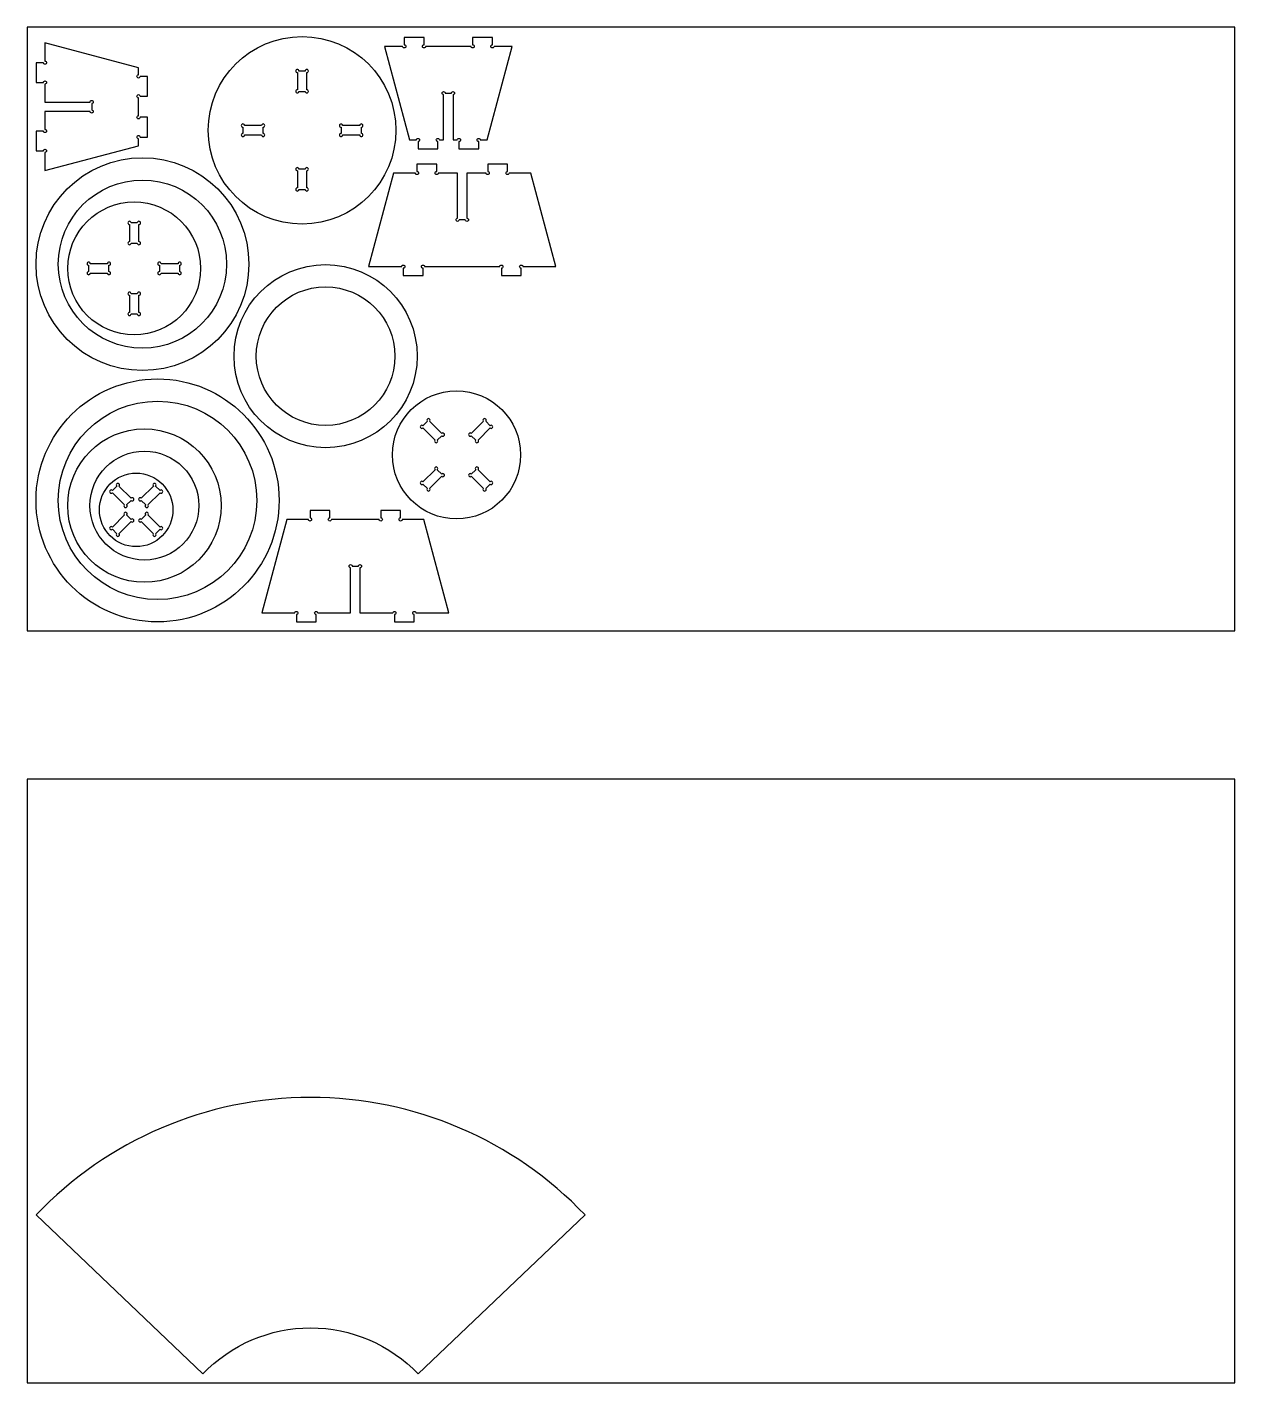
# Model space of a CAD drawing. Extents: x 0 to 2440, y 0 to 2740.
import ezdxf

# ---------------------------------------------------------------- set-up
doc = ezdxf.new("R2010")
doc.units = 0
for name, color, linetype in [('GABARIT_BAGUES_18MM', 3, 'Continuous'), ('GABARIT_INTERIEUR_18MM', 5, 'Continuous'), ('PIECE_5MM', 1, 'Continuous'), ('PLANCHE_18MM', 8, 'Continuous'), ('PLANCHE_5MM', 8, 'Continuous')]:
    doc.layers.add(name, color=color, linetype=linetype)

msp = doc.modelspace()

# ---------------------------------------------------------------- linework, layer by layer
at = {"layer": 'GABARIT_BAGUES_18MM'}
for centre, radius in [((233, 2261), 215), ((233, 2261), 170), ((603, 2075), 185), ((603, 2075), 140), ((263.5, 1783.5), 245.5), ((263.5, 1783.5), 200.5), ((237, 1773), 155), ((237, 1773), 110)]:
    msp.add_circle(centre, radius, dxfattribs=at)
at = {"layer": 'GABARIT_INTERIEUR_18MM'}
for points in [[(980.1, 2701), (943.3, 2701, -0.414214), (940.1, 2697.8, -0.414214), (936.9, 2701, -0.414214), (940.1, 2704.2), (940.1, 2719), (900.1, 2719), (900.1, 2704.2, -0.414214), (903.3, 2701, -0.414214), (900.1, 2697.8, -0.414214), (896.9, 2701), (805.1, 2701, -0.414214), (801.9, 2697.8, -0.414214), (798.7, 2701, -0.414214), (801.9, 2704.2), (801.9, 2719), (761.9, 2719), (761.9, 2704.2, -0.414214), (765.1, 2701, -0.414214), (761.9, 2697.8, -0.414214), (758.7, 2701), (722, 2701), (772.4, 2512), (786.5, 2512, -0.414214), (789.7, 2515.2, -0.414214), (792.9, 2512, -0.414214), (789.7, 2508.8), (789.7, 2494), (829.7, 2494), (829.7, 2508.8, -0.414214), (826.5, 2512, -0.414214), (829.7, 2515.2, -0.414214), (832.9, 2512), (841.5, 2512), (841.5, 2603.3, -0.414214), (838.3, 2606.5, -0.414214), (841.5, 2609.7, -0.414214), (844.7, 2606.5), (857.3, 2606.5, -0.414214), (860.5, 2609.7, -0.414214), (863.7, 2606.5, -0.414214), (860.5, 2603.3), (860.5, 2512), (869.1, 2512, -0.414214), (872.3, 2515.2, -0.414214), (875.5, 2512, -0.414214), (872.3, 2508.8), (872.3, 2494), (912.3, 2494), (912.3, 2508.8, -0.414214), (909.1, 2512, -0.414214), (912.3, 2515.2, -0.414214), (915.5, 2512), (929.7, 2512)], [(36, 2708.1), (36, 2671.3, -0.414214), (39.2, 2668.1, -0.414214), (36, 2664.9, -0.414214), (32.8, 2668.1), (18, 2668.1), (18, 2628.1), (32.8, 2628.1, -0.414214), (36, 2631.3, -0.414214), (39.2, 2628.1, -0.414214), (36, 2624.9), (36, 2588.5), (127.3, 2588.5, -0.414214), (130.5, 2591.7, -0.414214), (133.7, 2588.5, -0.414214), (130.5, 2585.3), (130.5, 2572.7, -0.414214), (133.7, 2569.5, -0.414214), (130.5, 2566.3, -0.414214), (127.3, 2569.5), (36, 2569.5), (36, 2533.1, -0.414214), (39.2, 2529.9, -0.414214), (36, 2526.7, -0.414214), (32.8, 2529.9), (18, 2529.9), (18, 2489.9), (32.8, 2489.9, -0.414214), (36, 2493.1, -0.414214), (39.2, 2489.9, -0.414214), (36, 2486.7), (36, 2450), (225, 2500.4), (225, 2514.5, -0.414214), (221.8, 2517.7, -0.414214), (225, 2520.9, -0.414214), (228.2, 2517.7), (243, 2517.7), (243, 2557.7), (228.2, 2557.7, -0.414214), (225, 2554.5, -0.414214), (221.8, 2557.7, -0.414214), (225, 2560.9), (225, 2597.1, -0.414214), (221.8, 2600.3, -0.414214), (225, 2603.5, -0.414214), (228.2, 2600.3), (243, 2600.3), (243, 2640.3), (228.2, 2640.3, -0.414214), (225, 2637.1, -0.414214), (221.8, 2640.3, -0.414214), (225, 2643.5), (225, 2657.7)], [(561.8, 2610.2, 0.414214), (565, 2607, 0.414214), (568.2, 2610.2, 0.414214), (565, 2613.4), (565, 2648, 0.414214), (568.2, 2651.2, 0.414214), (565, 2654.4, 0.414214), (561.8, 2651.2), (549.2, 2651.2, 0.414214), (546, 2654.4, 0.414214), (542.8, 2651.2, 0.414214), (546, 2648), (546, 2613.4, 0.414214), (542.8, 2610.2, 0.414214), (546, 2607, 0.414214), (549.2, 2610.2)], [(435.9, 2525.2, 0.414214), (432.7, 2522, 0.414214), (435.9, 2518.8, 0.414214), (439.1, 2522), (473.7, 2522, 0.414214), (476.9, 2518.8, 0.414214), (480.1, 2522, 0.414214), (476.9, 2525.2), (476.9, 2537.8, 0.414214), (480.1, 2541, 0.414214), (476.9, 2544.2, 0.414214), (473.7, 2541), (439.1, 2541, 0.414214), (435.9, 2544.2, 0.414214), (432.7, 2541, 0.414214), (435.9, 2537.8)], [(634.2, 2525.2, 0.414214), (631, 2522, 0.414214), (634.2, 2518.8, 0.414214), (637.4, 2522), (672, 2522, 0.414214), (675.2, 2518.8, 0.414214), (678.4, 2522, 0.414214), (675.2, 2525.2), (675.2, 2537.8, 0.414214), (678.4, 2541, 0.414214), (675.2, 2544.2, 0.414214), (672, 2541), (637.4, 2541, 0.414214), (634.2, 2544.2, 0.414214), (631, 2541, 0.414214), (634.2, 2537.8)], [(561.8, 2411.9, 0.414214), (565, 2408.7, 0.414214), (568.2, 2411.9, 0.414214), (565, 2415.1), (565, 2449.7, 0.414214), (568.2, 2452.9, 0.414214), (565, 2456.1, 0.414214), (561.8, 2452.9), (549.2, 2452.9, 0.414214), (546, 2456.1, 0.414214), (542.8, 2452.9, 0.414214), (546, 2449.7), (546, 2415.1, 0.414214), (542.8, 2411.9, 0.414214), (546, 2408.7, 0.414214), (549.2, 2411.9)], [(690, 2256), (756.7, 2256, -0.414214), (759.9, 2259.2, -0.414214), (763.1, 2256, -0.414214), (759.9, 2252.8), (759.9, 2238), (799.9, 2238), (799.9, 2252.8, -0.414214), (796.7, 2256, -0.414214), (799.9, 2259.2, -0.414214), (803.1, 2256), (955, 2256, -0.414214), (958.2, 2259.2, -0.414214), (961.4, 2256, -0.414214), (958.2, 2252.8), (958.2, 2238), (998.2, 2238), (998.2, 2252.8, -0.414214), (995, 2256, -0.414214), (998.2, 2259.2, -0.414214), (1001.4, 2256), (1068.1, 2256), (1017.7, 2445), (973.7, 2445, -0.414214), (970.5, 2441.8, -0.414214), (967.3, 2445, -0.414214), (970.5, 2448.2), (970.5, 2463), (930.5, 2463), (930.5, 2448.2, -0.414214), (933.7, 2445, -0.414214), (930.5, 2441.8, -0.414214), (927.3, 2445), (888.5, 2445), (888.5, 2353.7, -0.414214), (891.7, 2350.5, -0.414214), (888.5, 2347.3, -0.414214), (885.3, 2350.5), (872.7, 2350.5, -0.414214), (869.5, 2347.3, -0.414214), (866.3, 2350.5, -0.414214), (869.5, 2353.7), (869.5, 2445), (830.7, 2445, -0.414214), (827.5, 2441.8, -0.414214), (824.3, 2445, -0.414214), (827.5, 2448.2), (827.5, 2463), (787.5, 2463), (787.5, 2448.2, -0.414214), (790.7, 2445, -0.414214), (787.5, 2441.8, -0.414214), (784.3, 2445), (740.4, 2445)], [(222.6, 2303.3, 0.414214), (225.8, 2300.1, 0.414214), (229, 2303.3, 0.414214), (225.8, 2306.5), (225.8, 2341.1, 0.414214), (229, 2344.3, 0.414214), (225.8, 2347.5, 0.414214), (222.6, 2344.3), (210, 2344.3, 0.414214), (206.8, 2347.5, 0.414214), (203.6, 2344.3, 0.414214), (206.8, 2341.1), (206.8, 2306.5, 0.414214), (203.6, 2303.3, 0.414214), (206.8, 2300.1, 0.414214), (210, 2303.3)], [(124.3, 2246, 0.414214), (121.1, 2242.8, 0.414214), (124.3, 2239.6, 0.414214), (127.5, 2242.8), (162.1, 2242.8, 0.414214), (165.3, 2239.6, 0.414214), (168.5, 2242.8, 0.414214), (165.3, 2246), (165.3, 2258.6, 0.414214), (168.5, 2261.8, 0.414214), (165.3, 2265, 0.414214), (162.1, 2261.8), (127.5, 2261.8, 0.414214), (124.3, 2265, 0.414214), (121.1, 2261.8, 0.414214), (124.3, 2258.6)], [(267.3, 2246, 0.414214), (264.1, 2242.8, 0.414214), (267.3, 2239.6, 0.414214), (270.5, 2242.8), (305.1, 2242.8, 0.414214), (308.3, 2239.6, 0.414214), (311.5, 2242.8, 0.414214), (308.3, 2246), (308.3, 2258.6, 0.414214), (311.5, 2261.8, 0.414214), (308.3, 2265, 0.414214), (305.1, 2261.8), (270.5, 2261.8, 0.414214), (267.3, 2265, 0.414214), (264.1, 2261.8, 0.414214), (267.3, 2258.6)], [(222.6, 2160.3, 0.414214), (225.8, 2157.1, 0.414214), (229, 2160.3, 0.414214), (225.8, 2163.5), (225.8, 2198.1, 0.414214), (229, 2201.3, 0.414214), (225.8, 2204.5, 0.414214), (222.6, 2201.3), (210, 2201.3, 0.414214), (206.8, 2204.5, 0.414214), (203.6, 2201.3, 0.414214), (206.8, 2198.1), (206.8, 2163.5, 0.414214), (203.6, 2160.3, 0.414214), (206.8, 2157.1, 0.414214), (210, 2160.3)], [(837.6, 1914.3, 0.414214), (842.2, 1914.3, 0.414214), (842.2, 1918.9, 0.414214), (837.6, 1918.9), (813.2, 1943.3, 0.414214), (813.2, 1947.8, 0.414214), (808.6, 1947.8, 0.414214), (808.6, 1943.3), (799.7, 1934.4, 0.414214), (795.2, 1934.4, 0.414214), (795.2, 1929.9, 0.414214), (799.7, 1929.9), (824.2, 1905.4, 0.414214), (824.2, 1900.9, 0.414214), (828.7, 1900.9, 0.414214), (828.7, 1905.4)], [(906.3, 1905.4, 0.414214), (906.3, 1900.9, 0.414214), (910.9, 1900.9, 0.414214), (910.9, 1905.4), (935.3, 1929.9, 0.414214), (939.8, 1929.9, 0.414214), (939.8, 1934.4, 0.414214), (935.3, 1934.4), (926.4, 1943.3, 0.414214), (926.4, 1947.8, 0.414214), (921.9, 1947.8, 0.414214), (921.9, 1943.3), (897.4, 1918.9, 0.414214), (892.9, 1918.9, 0.414214), (892.9, 1914.3, 0.414214), (897.4, 1914.3)], [(808.6, 1807.7, 0.414214), (808.6, 1803.2, 0.414214), (813.2, 1803.2, 0.414214), (813.2, 1807.7), (837.6, 1832.2, 0.414214), (842.2, 1832.2, 0.414214), (842.2, 1836.7, 0.414214), (837.6, 1836.7), (828.7, 1845.6, 0.414214), (828.7, 1850.2, 0.414214), (824.2, 1850.2, 0.414214), (824.2, 1845.6), (799.7, 1821.2, 0.414214), (795.2, 1821.2, 0.414214), (795.2, 1816.6, 0.414214), (799.7, 1816.6)], [(935.3, 1816.6, 0.414214), (939.8, 1816.6, 0.414214), (939.8, 1821.2, 0.414214), (935.3, 1821.2), (910.9, 1845.6, 0.414214), (910.9, 1850.2, 0.414214), (906.3, 1850.2, 0.414214), (906.3, 1845.6), (897.4, 1836.7, 0.414214), (892.9, 1836.7, 0.414214), (892.9, 1832.2, 0.414214), (897.4, 1832.2), (921.9, 1807.7, 0.414214), (921.9, 1803.2, 0.414214), (926.4, 1803.2, 0.414214), (926.4, 1807.7)], [(210.1, 1783.5, 0.414214), (214.6, 1783.5, 0.414214), (214.6, 1788, 0.414214), (210.1, 1788), (185.6, 1812.5, 0.414214), (185.6, 1817, 0.414214), (181.1, 1817, 0.414214), (181.1, 1812.5), (172.2, 1803.6, 0.414214), (167.6, 1803.6, 0.414214), (167.6, 1799.1, 0.414214), (172.2, 1799.1), (196.6, 1774.6, 0.414214), (196.6, 1770.1, 0.414214), (201.1, 1770.1, 0.414214), (201.1, 1774.6)], [(239.5, 1774.6, 0.414214), (239.5, 1770.1, 0.414214), (244, 1770.1, 0.414214), (244, 1774.6), (268.5, 1799.1, 0.414214), (273, 1799.1, 0.414214), (273, 1803.6, 0.414214), (268.5, 1803.6), (259.6, 1812.5, 0.414214), (259.6, 1817, 0.414214), (255.1, 1817, 0.414214), (255.1, 1812.5), (230.6, 1788, 0.414214), (226.1, 1788, 0.414214), (226.1, 1783.5, 0.414214), (230.6, 1783.5)], [(181.1, 1716.2, 0.414214), (181.1, 1711.6, 0.414214), (185.6, 1711.6, 0.414214), (185.6, 1716.2), (210.1, 1740.6, 0.414214), (214.6, 1740.6, 0.414214), (214.6, 1745.1, 0.414214), (210.1, 1745.1), (201.1, 1754.1, 0.414214), (201.1, 1758.6, 0.414214), (196.6, 1758.6, 0.414214), (196.6, 1754.1), (172.2, 1729.6, 0.414214), (167.6, 1729.6, 0.414214), (167.6, 1725.1, 0.414214), (172.2, 1725.1)], [(268.5, 1725.1, 0.414214), (273, 1725.1, 0.414214), (273, 1729.6, 0.414214), (268.5, 1729.6), (244, 1754.1, 0.414214), (244, 1758.6, 0.414214), (239.5, 1758.6, 0.414214), (239.5, 1754.1), (230.6, 1745.1, 0.414214), (226.1, 1745.1, 0.414214), (226.1, 1740.6, 0.414214), (230.6, 1740.6), (255.1, 1716.2, 0.414214), (255.1, 1711.6, 0.414214), (259.6, 1711.6, 0.414214), (259.6, 1716.2)], [(474, 1556), (540.7, 1556, -0.414214), (543.9, 1559.2, -0.414214), (547.1, 1556, -0.414214), (543.9, 1552.8), (543.9, 1538), (583.9, 1538), (583.9, 1552.8, -0.414214), (580.7, 1556, -0.414214), (583.9, 1559.2, -0.414214), (587.1, 1556), (653.5, 1556), (653.5, 1647.3, -0.414214), (650.3, 1650.5, -0.414214), (653.5, 1653.7, -0.414214), (656.7, 1650.5), (669.3, 1650.5, -0.414214), (672.5, 1653.7, -0.414214), (675.7, 1650.5, -0.414214), (672.5, 1647.3), (672.5, 1556), (739, 1556, -0.414214), (742.2, 1559.2, -0.414214), (745.4, 1556, -0.414214), (742.2, 1552.8), (742.2, 1538), (782.2, 1538), (782.2, 1552.8, -0.414214), (779, 1556, -0.414214), (782.2, 1559.2, -0.414214), (785.4, 1556), (852.1, 1556), (801.7, 1745), (757.7, 1745, -0.414214), (754.5, 1741.8, -0.414214), (751.3, 1745, -0.414214), (754.5, 1748.2), (754.5, 1763), (714.5, 1763), (714.5, 1748.2, -0.414214), (717.7, 1745, -0.414214), (714.5, 1741.8, -0.414214), (711.3, 1745), (614.7, 1745, -0.414214), (611.5, 1741.8, -0.414214), (608.3, 1745, -0.414214), (611.5, 1748.2), (611.5, 1763), (571.5, 1763), (571.5, 1748.2, -0.414214), (574.7, 1745, -0.414214), (571.5, 1741.8, -0.414214), (568.3, 1745), (524.4, 1745)]]:
    msp.add_lwpolyline(points, format="xyb", close=True, dxfattribs=at)
for centre, radius in [((555.5, 2531.5), 189.5), ((216.3, 2252.3), 134.3), ((867.5, 1875.5), 129.5), ((220.3, 1764.3), 74.3)]:
    msp.add_circle(centre, radius, dxfattribs=at)
at = {"layer": 'PIECE_5MM'}
msp.add_lwpolyline([(790.1, 18), (1127.3, 339.3, 0.205176), (572.6, 576.9, 0.205176), (18, 339.3), (355.1, 18, -0.205176), (572.6, 111.2, -0.205176)], format="xyb", close=True, dxfattribs=at)
at = {"layer": 'PLANCHE_18MM'}
msp.add_lwpolyline([(0, 1520), (2440, 1520), (2440, 2740), (0, 2740)], close=True, dxfattribs=at)
at = {"layer": 'PLANCHE_5MM'}
msp.add_lwpolyline([(0, 0), (2440, 0), (2440, 1220), (0, 1220)], close=True, dxfattribs=at)

doc.saveas('drawing.dxf')
